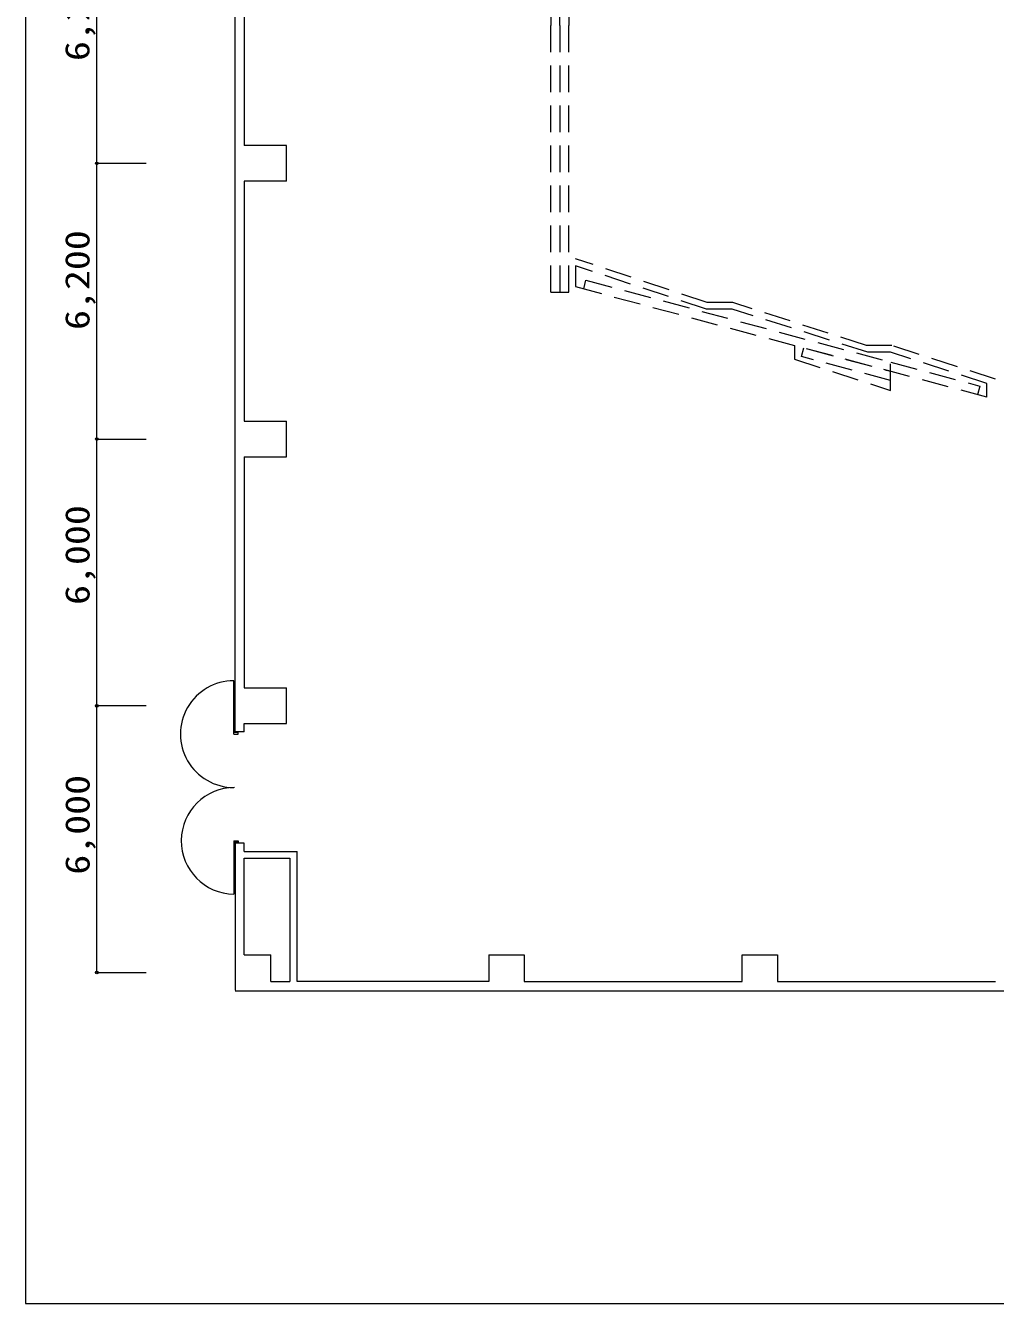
# Model space of a CAD drawing. Units: millimetres, scale not verified. Extents: x -50538 to 33462, y -30616 to 28184.
# Drawn here: x -50538 to -28720, y -30616 to -1873 of the extents above; entities that cross this region are included whole.
import ezdxf
from ezdxf.enums import TextEntityAlignment as Align

# ---------------------------------------------------------------- set-up
doc = ezdxf.new("R2010")
doc.units = ezdxf.units.MM
doc.header["$LTSCALE"] = 300
doc.linetypes.add('CHAIN2', pattern=[12, 9, -1, 1, -1])
doc.linetypes.add('DASHED2', pattern=[3, 2, -1])
for name, color, linetype, lineweight in [('1-0_130', 7, 'Continuous', 9), ('1-1_155', 4, 'Continuous', 9), ('F-0', 7, 'Continuous', 9)]:
    doc.layers.add(name, color=color, linetype=linetype, lineweight=lineweight)
doc.styles.add('ＭＳ ゴシック', font='')
doc.styles.get('ＭＳ ゴシック').set_extended_font_data('MS Gothic')

msp = doc.modelspace()

# ---------------------------------------------------------------- linework, layer by layer
at = {"layer": '1-0_130'}
for p, q in [((-45818.6, -17760.8), (-45818.6, 14014.2)), ((-45618.6, 826.7), (-45618.6, -4573.3)), ((-44668.6, -4573.3), (-45618.6, -4573.3)), ((-44668.6, -5373.3), (-44668.6, -4573.3)), ((-45618.6, -5373.3), (-45618.6, -10773.3)), ((-44668.6, -5373.3), (-45618.6, -5373.3)), ((-45618.6, -10773.3), (-44668.6, -10773.3)), ((-44668.6, -11573.3), (-44668.6, -10773.3)), ((-45618.6, -11573.3), (-45618.6, -16773.3)), ((-45618.6, -11573.3), (-44668.6, -11573.3)), ((-45618.6, -16773.3), (-44668.6, -16773.3)), ((-45753.6, -17775.8), (-45853.6, -17775.8)), ((-45618.6, -17760.8), (-45818.6, -17760.8)), ((-45618.6, -17760.8), (-45618.6, -17573.3)), ((-45753.6, -20245.8), (-45853.6, -20245.8)), ((-45618.6, -20260.8), (-45818.6, -20260.8)), ((-45818.6, -20260.8), (-45818.6, -23573.3)), ((-45618.6, -20448.3), (-45618.6, -20260.8)), ((-45618.6, -20448.3), (-44424.8, -20448.3)), ((-45618.6, -22773.3), (-45618.6, -20598.3)), ((-45618.6, -20598.3), (-44594.8, -20598.3)), ((-44594.8, -20598.3), (-44594.8, -23373.6)), ((-44424.8, -23373.3), (-44424.8, -20448.3)), ((-45618.6, -22773.3), (-45018.6, -22773.3)), ((-45018.6, -23373.3), (-45018.6, -22773.3)), ((-40118.6, -22773.3), (-39318.6, -22773.3)), ((-40118.6, -22773.3), (-40118.6, -23373.3)), ((-39318.6, -22773.3), (-39318.6, -23373.3)), ((-34418.6, -22773.3), (-33618.6, -22773.3)), ((-34418.6, -23373.3), (-34418.6, -22773.3)), ((-33618.6, -22773.3), (-33618.6, -23373.3)), ((-45018.6, -23373.3), (-44619.8, -23373.3)), ((-45017.9, -23373.6), (-44594.8, -23373.6)), ((-40118.6, -23373.3), (-44424.8, -23373.3)), ((-39318.6, -23373.3), (-34418.6, -23373.3)), ((-33618.6, -23373.3), (-28718.6, -23373.3)), ((-27898.6, -23593.3), (-45818.6, -23593.3))]:
    msp.add_line(p, q, dxfattribs=at)
at = {"layer": '1-0_130', "linetype": 'DASHED2'}
for p, q in [((-38718, 4126.6), (-38718, -1873.4)), ((-38518, -1873.4), (-38518, 4126.6)), ((-38318.6, 4126.6), (-38318.6, -1873.4)), ((-38718, -7873.6), (-38718, -1873.6)), ((-38518, -1873.6), (-38518, -7873.6)), ((-38318.6, -7873.6), (-38318.6, -1873.6)), ((-38163, -7745.2), (-31077.6, -9650)), ((-37982.4, -7793.7), (-37930.5, -7600.6)), ((-37930.5, -7600.6), (-31071.1, -9444.6)), ((-38718, -7873.6), (-38318.6, -7873.6)), ((-28912.6, -10232.1), (-33242.6, -9067.9)), ((-28912.6, -9921.4), (-31076.8, -9219.2)), ((-31076.8, -10081.2), (-31076.8, -9219.3)), ((-31071.1, -9444.6), (-29070.8, -9982.4)), ((-29070.8, -9982.4), (-29122.7, -10175.6)), ((-28912.6, -10232.1), (-28912.6, -9921.4))]:
    msp.add_line(p, q, dxfattribs=at)
for points in [[(-34629.4, -8102), (-35207.6, -8102), (-38163, -7120.9)], [(-34644.7, -8252), (-35222.4, -8252), (-38163, -7278.9), (-38163, -7745.2)], [(-31076.8, -9219.3), (-31593.8, -9219.3), (-34644.7, -8252)], [(-28720.5, -9823.5), (-31053.2, -9069.3), (-31623.1, -9069.3), (-34629.4, -8102)], [(-33242.6, -9067.9), (-33242.6, -9378.5), (-31076.8, -10081.2)], [(-31076.8, -9857.3), (-33084.4, -9317.5), (-33032.5, -9124.4)]]:
    msp.add_lwpolyline(points, dxfattribs=at)
at = {"layer": '1-0_130'}
for points in [[(-45853.6, -17810.8), (-45853.6, -17775.8), (-45853.6, -16610.8)], [(-45618.6, -17573.3), (-44668.6, -17573.3), (-44668.6, -16773.3)], [(-45853.6, -17810.8), (-45753.6, -17810.8), (-45753.6, -17775.8)], [(-45853.6, -20210.8), (-45853.6, -20245.8), (-45853.6, -21410.6)], [(-45853.6, -20210.8), (-45753.6, -20210.8), (-45753.6, -20245.8)]]:
    msp.add_lwpolyline(points, dxfattribs=at)
for centre, start, end in [((-45853.6, -17810.8), 89.95843, 270), ((-45833.6, -20210.8), 90, 269.02898)]:
    msp.add_arc(centre, 1200, start, end, dxfattribs=at)
at = {"layer": '1-1_155'}
msp.add_line((-48931.7, -23173.3), (-48931.7, 19426.7), dxfattribs=at)
at = {"layer": '1-1_155', "linetype": 'CHAIN2'}
for p, q in [((-47827.9, -4973.3), (-48931.7, -4973.3)), ((-48931.7, -11173.3), (-47827.9, -11173.3)), ((-47827.9, -17173.3), (-48931.7, -17173.3)), ((-48931.7, -23173.3), (-47827.9, -23173.3))]:
    msp.add_line(p, q, dxfattribs=at)
at = {"layer": '1-1_155'}
for centre in [(-48931.7, -4973.3), (-48931.7, -11173.3), (-48931.7, -17173.3), (-48931.7, -23173.3)]:
    msp.add_circle(centre, 30, dxfattribs=at)
at = {"layer": 'F-0'}
msp.add_line((-50537.5, -30616.2), (33462.5, -30616.2), dxfattribs=at)
msp.add_lwpolyline([(33462.5, 28183.8), (-50537.5, 28183.8), (-50537.5, -30616.2)], dxfattribs=at)

# ---------------------------------------------------------------- texts
at = {"layer": '1-1_155', "style": 'ＭＳ ゴシック', "width": 1.2}
for s, p in [('6,200', (-48935.8, -2671.8)), ('6,200', (-48934.4, -8720.6)), ('6,000', (-48933.1, -14904.7)), ('6,000', (-48931.7, -20972.8))]:
    msp.add_text(s, height=549.9, rotation=90, dxfattribs=at).set_placement(p, align=Align.BOTTOM_LEFT)

doc.saveas('drawing.dxf')
